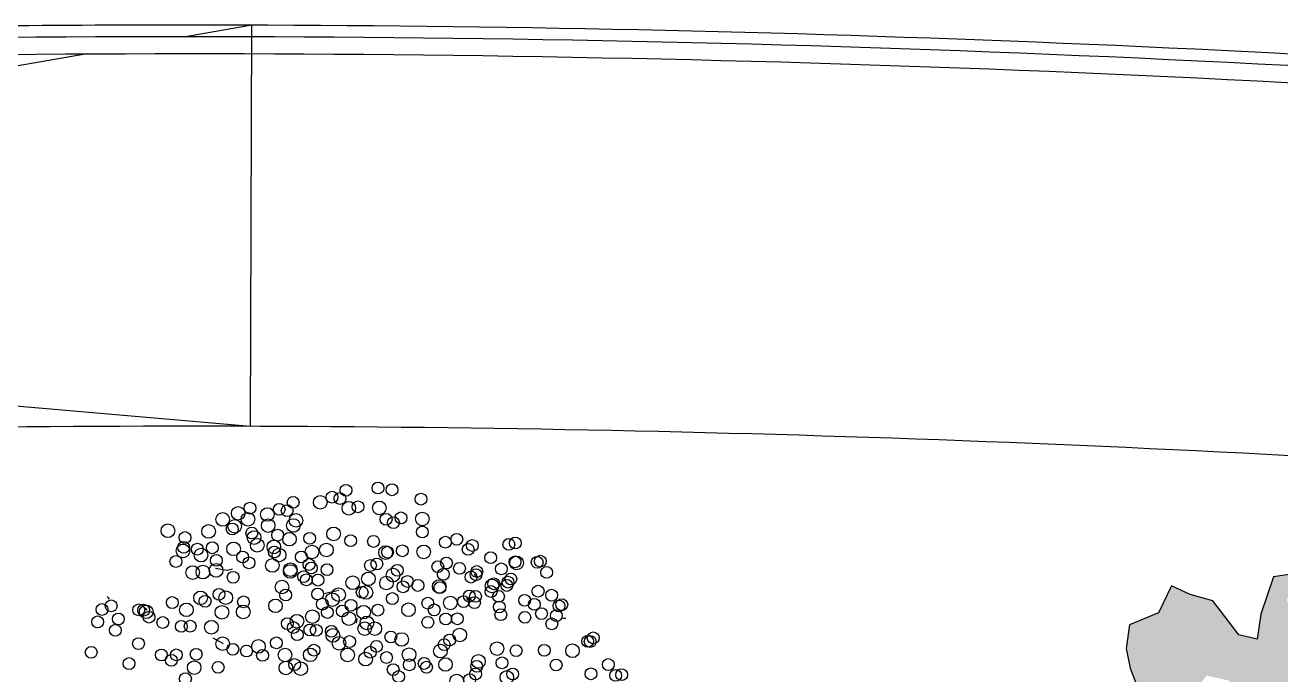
# Model space of a CAD drawing. Header units: millimetres. Extents: x 441061 to 442903, y 4515148 to 4515613.
# Drawn here: x 442315.978 to 442316.663, y 4515547.685 to 4515548.039 of the extents above; entities that cross this region are included whole.
import ezdxf

# ---------------------------------------------------------------- set-up
doc = ezdxf.new("R2010")
doc.units = ezdxf.units.MM
doc.linetypes.add('CONTINUA', pattern=[0])
doc.layers.add('01_piscinas', color=254, linetype='Continuous')

# ---------------------------------------------------------------- blocks, each defined once
blk = doc.blocks.new('A$C21391103')
at = {"layer": '01_piscinas'}
h = blk.add_hatch(dxfattribs=at)
h.set_pattern_fill('DOTS', color=256, scale=0.0396, style=0)
h.set_pattern_definition([(0, (-3246.462625, -2078.694213), (0.014597253, 0.029194506), [0, -0.029194506])])
h.paths.add_polyline_path([(166.9776, 96.1048), (166.9685, 96.1479), (167.023, 96.2225), (167.1388, 96.2745), (167.2327, 96.4558), (167.1777, 96.5678), (167.0633, 96.6836), (166.9299, 96.5986), (166.9065, 96.6223), (166.9152, 96.7037), (167.019, 96.7284), (166.9341, 96.7693), (166.8679, 96.7403), (166.8331, 96.6798), (166.8088, 96.7494), (166.829, 96.7798), (166.8597, 96.805), (166.8486, 96.8616), (166.7505, 96.8479), (166.6952, 96.684), (166.6799, 96.5753), (166.5995, 96.5947), (166.5378, 96.6741), (166.4864, 96.7429), (166.3873, 96.7699), (166.3049, 96.8081), (166.2488, 96.6902), (166.1221, 96.6379), (166.107, 96.5346), (166.1253, 96.4486), (166.1668, 96.3389), (166.0699, 96.3523), (166.0354, 96.235), (166.1509, 96.0786), (166.2582, 95.987), (166.1803, 95.936), (166.0446, 95.9944), (165.9484, 96.0917), (165.8416, 96.2619), (165.7876, 96.2658), (165.6581, 96.143), (165.6609, 96.0782), (165.7235, 96.0204), (165.7312, 95.9449), (165.6456, 95.9695), (165.6058, 95.9197), (165.6497, 95.8019), (165.8375, 95.8261), (165.9666, 95.7406), (165.8018, 95.6817), (165.6898, 95.6542), (165.6381, 95.5824), (165.7018, 95.5517), (165.6053, 95.5083), (165.6862, 95.4322), (165.7937, 95.4136), (165.7735, 95.3156), (165.7479, 95.2851), (165.8149, 95.2681), (166.0098, 95.3358), (166.1, 95.3574), (166.0546, 95.2397), (165.9214, 95.0925), (165.9994, 95.0135), (166.0164, 95.0303), (165.9941, 95.0811), (166.0567, 95.0909), (166.084, 95.0295), (166.0905, 94.9214), (166.1581, 94.853), (166.1843, 94.8998), (166.175, 94.9374), (166.2953, 94.9002), (166.3359, 94.8987), (166.3535, 94.9993), (166.4262, 95.0554), (166.402, 95.1928), (166.3921, 95.3495), (166.464, 95.2541), (166.4964, 95.052), (166.3781, 94.8052), (166.4191, 94.7468), (166.5249, 94.7525), (166.5782, 94.8001), (166.6155, 94.8525), (166.6897, 94.8114), (166.8162, 94.7283), (166.9071, 94.6985), (166.9663, 94.6894), (166.9622, 94.7893), (166.8636, 94.8948), (166.8595, 94.9271), (166.9579, 94.884), (167.0641, 94.8328), (167.1274, 94.859), (167.1216, 94.9157), (167.0109, 94.9883), (167.0163, 95.056), (167.0105, 95.1804), (166.8729, 95.3253), (166.966, 95.3496), (167.2414, 95.1328), (167.3448, 95.1466), (167.4409, 95.1791), (167.3724, 95.2935), (167.4301, 95.3141), (167.521, 95.3519), (167.5532, 95.6125), (167.5296, 95.6308), (167.3952, 95.7216), (167.4351, 95.8391), (167.5609, 95.8698), (167.5935, 96.0737), (167.4893, 96.2411), (167.4717, 96.2082), (167.4727, 96.1), (167.4266, 96.1636), (167.4623, 96.2404), (167.4507, 96.2915), (167.4035, 96.328), (167.3519, 96.2562), (167.3193, 96.1877), (167.1838, 96.1837), (167.076, 96.1293)])
h.paths.add_polyline_path([(166.5637, 96.1178), (166.5385, 96.0968), (166.4754, 96.1598), (166.425, 96.1976), (166.3872, 96.1556), (166.3367, 96.1934), (166.3872, 96.311), (166.425, 96.374), (166.4586, 96.416), (166.5553, 96.395), (166.5721, 96.353), (166.5931, 96.3152), (166.5175, 96.2396), (166.5301, 96.206)], flags=16)
h.paths.add_polyline_path([(166.9545, 95.828), (167.089, 95.9498), (167.1899, 95.933), (167.1731, 95.8658), (167.0806, 95.828), (167.1058, 95.7482), (167.0344, 95.6768), (167.0302, 95.7482)], flags=16)
h.paths.add_polyline_path([(166.3494, 95.8238), (166.3241, 95.723), (166.3494, 95.6642), (166.4166, 95.702), (166.4082, 95.6348), (166.3956, 95.597), (166.2947, 95.5297), (166.1897, 95.5886), (166.1518, 95.6348), (166.2065, 95.6978), (166.2737, 95.7398), (166.2737, 95.7986)], flags=16)
for p, q in [((162.2857, 97.504, 0), (162.291, 99.254)), ((162.1814, 96.9685), (162.1823, 96.9745)), ((162.1327, 96.8856), (162.1828, 96.8764)), ((162.1828, 96.8764), (162.2074, 96.8816)), ((162.1828, 96.8764), (162.1828, 96.8764)), ((163.2616, 96.8591), (163.2791, 96.8442)), ((166.8486, 96.8616), (166.7505, 96.8479)), ((166.3049, 96.8081), (166.2488, 96.6902)), ((166.3873, 96.7699), (166.3049, 96.8081)), ((166.7505, 96.8479), (166.6952, 96.684)), ((161.6696, 96.7503), (161.6617, 96.7612)), ((162.6715, 96.7876), (162.6061, 96.7735)), ((163.2288, 96.7523), (163.2462, 96.7374)), ((166.4864, 96.7429), (166.3873, 96.7699)), ((161.8, 96.6938), (161.8009, 96.6999)), ((161.8347, 96.7012), (161.8269, 96.712)), ((166.5378, 96.6741), (166.4864, 96.7429)), ((162.7482, 96.6458), (162.7512, 96.6651)), ((163.6491, 96.6665), (163.6624, 96.6663)), ((166.2488, 96.6902), (166.1221, 96.6379)), ((166.5995, 96.5947), (166.5378, 96.6741)), ((166.6952, 96.684), (166.6799, 96.5753)), ((166.1221, 96.6379), (166.107, 96.5346)), ((166.6799, 96.5753), (166.5995, 96.5947)), ((162.1678, 96.5548), (162.1226, 96.5802)), ((166.107, 96.5346), (166.1253, 96.4486)), ((166.1253, 96.4486), (166.1668, 96.3389))]:
    blk.add_line(p, q, dxfattribs=at)
for points in [[(162.291, 99.254), (162.0102, 99.2052)], [(161.5722, 99.1292), (155.565, 98.086), (162.2857, 97.504)]]:
    blk.add_lwpolyline(points, dxfattribs=at)
for points in [[(78.5187, 98.4452), (89.0397, 80.8531), (89.1594, 80.8875), (95.1259, 82.6194), (101.6263, 84.4959), (106.2174, 85.8212), (112.1265, 87.5016), (116.2241, 88.7094), (116.6605, 88.8384), (128.5543, 92.3525), (131.6276, 93.2513), (131.6705, 93.2638), (136.8501, 94.7785, 0.005835), (144.9303, 97.0989, -0.002257), (145.5161, 97.2446, -0.002318), (146.1172, 97.3882, -0.000234), (146.1324, 97.3918, -0.000109), (146.1607, 97.3984, -0.024811), (152.6844, 98.583, -0.026464), (159.712, 99.1724, -0.005162), (161.0881, 99.2006, -0.022759), (169.41, 98.9059), (174.4367, 98.5998), (190.3909, 97.6282)], [(78.4444, 98.4233), (89.005, 80.7651), (89.1802, 80.8154), (95.1468, 82.5473), (101.6471, 84.4238), (106.238, 85.7491), (112.1474, 87.4296), (116.2453, 88.6375), (116.6817, 88.7665), (128.5755, 92.2806), (131.6486, 93.1793), (131.6915, 93.1918), (136.8706, 94.7063, 0.005834), (144.9503, 97.0266, -0.002251), (145.5338, 97.1717, -0.002318), (146.1343, 97.3152, -0.000235), (146.1496, 97.3188, -0.000109), (146.1778, 97.3253, -0.024812), (152.6944, 98.5087, -0.026464), (159.7143, 99.0975, -0.005162), (161.0889, 99.1256, -0.022761), (169.4047, 98.8311), (174.4321, 98.5249), (190.389, 97.5532)]]:
    blk.add_lwpolyline(points, format="xyb", dxfattribs=at)
at = {"layer": '01_piscinas', "elevation": 0}
blk.add_lwpolyline([(167.6375, 97.3281, 0.018198), (161.1038, 97.4998, 0.005162), (159.7628, 97.4724, 0.026485), (152.9089, 96.8973, 0.006797), (151.156, 96.644, 0.006797)], format="xyb", dxfattribs=at)
at = {"layer": '01_piscinas'}
for centre, radius in [((162.7021, 97.225), 0.0258), ((162.8417, 97.2347), 0.0258), ((162.9031, 97.2272), 0.0258), ((162.4715, 97.172), 0.0258), ((162.5897, 97.1723), 0.0297), ((162.6413, 97.1948), 0.0258), ((162.6759, 97.189), 0.0258), ((163.0293, 97.1864), 0.0258), ((162.2316, 97.1245), 0.0297), ((162.2833, 97.147), 0.0258), ((162.3591, 97.1193), 0.0297), ((162.4107, 97.1418), 0.0258), ((162.4453, 97.136), 0.0258), ((162.7147, 97.1467), 0.0297), ((162.7547, 97.1529), 0.0258), ((162.8476, 97.1482), 0.0297), ((161.9249, 97.0484), 0.0297), ((162.164, 97.0976), 0.0297), ((162.2056, 97.0559), 0.0258), ((162.2165, 97.0679), 0.0297), ((162.2739, 97.0983), 0.0297), ((162.3625, 97.0708), 0.0297), ((162.4724, 97.0714), 0.0297), ((162.4841, 97.0937), 0.0297), ((162.8773, 97.0984), 0.0258), ((162.9093, 97.0836), 0.0258), ((162.9423, 97.1045), 0.0258), ((163.0352, 97.0998), 0.0297), ((161.9995, 97.0187), 0.0258), ((162.1024, 97.0454), 0.0297), ((162.2912, 97.0383), 0.0258), ((162.301, 97.0186), 0.0297), ((162.4041, 97.0291), 0.0258), ((162.4555, 97.0117), 0.0297), ((162.5436, 97.0152), 0.0258), ((162.6479, 97.0346), 0.0297), ((162.7226, 97.005), 0.0258), ((162.8223, 97.0018), 0.0258), ((163.0355, 97.0428), 0.0258), ((163.136, 96.9985), 0.0258), ((163.1858, 97.0112), 0.0258), ((161.9908, 96.9605), 0.0297), ((161.9939, 96.9757), 0.0258), ((162.0536, 96.968), 0.0258), ((162.0694, 96.9421), 0.0297), ((162.1186, 96.9741), 0.0258), ((162.2115, 96.9694), 0.0297), ((162.3148, 96.9851), 0.0297), ((162.3873, 96.978), 0.0297), ((162.3895, 96.9554), 0.0258), ((162.4101, 96.9425), 0.0297), ((162.5539, 96.9559), 0.0297), ((162.6168, 96.9645), 0.0297), ((162.875, 96.9531), 0.0297), ((162.8835, 96.9548), 0.0258), ((162.9485, 96.9609), 0.0258), ((163.0415, 96.9562), 0.0297), ((163.2357, 96.967), 0.0258), ((163.2536, 96.984), 0.0258), ((163.4131, 96.9889), 0.0258), ((163.441, 96.9947), 0.0258), ((161.9597, 96.9142), 0.0258), ((162.1363, 96.919), 0.0258), ((162.2513, 96.9337), 0.0258), ((162.2788, 96.9084), 0.0258), ((162.3808, 96.8972), 0.0297), ((162.5071, 96.9342), 0.0258), ((162.5412, 96.901), 0.0258), ((162.809, 96.8968), 0.0258), ((162.8369, 96.9036), 0.0258), ((163.1032, 96.8917), 0.0258), ((163.1408, 96.908), 0.0258), ((163.3338, 96.9308), 0.0258), ((163.44, 96.9126), 0.0258), ((163.4469, 96.9082), 0.0297), ((163.5365, 96.9109), 0.0258), ((163.5505, 96.9155), 0.0258), ((162.033, 96.8661), 0.0297), ((162.0775, 96.8679), 0.0297), ((162.1351, 96.8751), 0.0297), ((162.2097, 96.8454), 0.0258), ((162.4589, 96.8707), 0.0297), ((162.4594, 96.8788), 0.0297), ((162.5175, 96.8482), 0.0258), ((162.5293, 96.8342), 0.0258), ((162.5507, 96.8857), 0.0258), ((162.58, 96.8331), 0.0258), ((162.6196, 96.8787), 0.0258), ((162.8003, 96.8386), 0.0297), ((162.9075, 96.8548), 0.0297), ((162.9266, 96.8757), 0.0258), ((163.1274, 96.8585), 0.0258), ((163.1977, 96.8841), 0.0258), ((163.2479, 96.8461), 0.0258), ((163.2697, 96.8567), 0.0258), ((163.2731, 96.8704), 0.0258), ((163.3802, 96.8821), 0.0258), ((163.4219, 96.8379), 0.0258), ((163.5781, 96.8667), 0.0258), ((162.423, 96.8028), 0.0297), ((162.7314, 96.8215), 0.0297), ((162.773, 96.7798), 0.0258), ((162.7898, 96.7794), 0.0297), ((162.8789, 96.8202), 0.0297), ((162.9512, 96.8037), 0.0258), ((162.9702, 96.8271), 0.0258), ((163.0161, 96.8098), 0.0258), ((163.1091, 96.8051), 0.0297), ((163.1121, 96.7999), 0.0258), ((163.3395, 96.8076), 0.0297), ((163.3356, 96.7832), 0.0258), ((163.3473, 96.817), 0.0258), ((163.4041, 96.8098), 0.0258), ((163.4091, 96.8242), 0.0258), ((163.5408, 96.7846), 0.0258), ((161.9438, 96.735), 0.0258), ((162.0674, 96.7556), 0.0297), ((162.0872, 96.7408), 0.0258), ((162.148, 96.7709), 0.0258), ((162.1773, 96.7562), 0.0297), ((162.255, 96.7381), 0.0258), ((162.3944, 96.7208), 0.0297), ((162.4392, 96.7678), 0.0258), ((162.5783, 96.7722), 0.0258), ((162.5993, 96.7281), 0.0258), ((162.6429, 96.7479), 0.0297), ((162.6698, 96.7693), 0.0297), ((162.7238, 96.7232), 0.0258), ((162.9045, 96.7525), 0.0258), ((163.0594, 96.7323), 0.0258), ((163.1579, 96.7333), 0.0297), ((163.215, 96.7393), 0.0258), ((163.2403, 96.7636), 0.0258), ((163.2632, 96.7345), 0.0258), ((163.2676, 96.7619), 0.0258), ((163.3681, 96.7619), 0.0258), ((163.4819, 96.7448), 0.0258), ((163.5241, 96.727), 0.0258), ((163.5997, 96.7671), 0.0258), ((163.6441, 96.726), 0.0258), ((161.6369, 96.7046), 0.0258), ((161.6772, 96.7206), 0.0258), ((161.7977, 96.7032), 0.0258), ((161.8188, 96.7019), 0.0258), ((161.8301, 96.6947), 0.0297), ((161.8423, 96.6715), 0.0258), ((162.0058, 96.7034), 0.0297), ((162.1606, 96.6926), 0.0297), ((162.2537, 96.6942), 0.0297), ((162.5557, 96.6736), 0.0297), ((162.621, 96.6918), 0.0258), ((162.6859, 96.6979), 0.0258), ((162.715, 96.6649), 0.0297), ((162.7789, 96.6932), 0.0297), ((162.8413, 96.702), 0.0258), ((162.9751, 96.7037), 0.0297), ((163.0873, 96.7031), 0.0258), ((163.3713, 96.7158), 0.0258), ((163.3781, 96.682), 0.0258), ((163.483, 96.6705), 0.0258), ((163.5558, 96.6868), 0.0258), ((163.6207, 96.678), 0.0258), ((163.6318, 96.72), 0.0258), ((161.6181, 96.6507), 0.0258), ((161.6954, 96.6139), 0.0258), ((161.7088, 96.6633), 0.0258), ((161.9025, 96.6479), 0.0258), ((161.9836, 96.631), 0.0258), ((162.022, 96.632), 0.0258), ((162.1149, 96.6273), 0.0297), ((162.446, 96.6433), 0.0258), ((162.4728, 96.6261), 0.0258), ((162.4882, 96.6537), 0.0297), ((162.5445, 96.6156), 0.0258), ((162.5723, 96.614), 0.0258), ((162.7839, 96.6212), 0.0297), ((162.7936, 96.6465), 0.0297), ((162.8277, 96.6214), 0.0297), ((163.0594, 96.6488), 0.0258), ((163.1376, 96.6635), 0.0258), ((163.1884, 96.6642), 0.0258), ((163.6006, 96.6421), 0.0258), ((162.1638, 96.5555), 0.0297), ((162.3983, 96.5592), 0.0258), ((162.4896, 96.5948), 0.0258), ((162.6384, 96.6095), 0.0258), ((162.6449, 96.5918), 0.0297), ((162.6719, 96.5574), 0.0297), ((162.7178, 96.5649), 0.0258), ((162.8981, 96.5849), 0.0258), ((162.9451, 96.574), 0.0297), ((163.1545, 96.5714), 0.0258), ((163.1989, 96.5937), 0.0297), ((163.7571, 96.566), 0.0258), ((163.7681, 96.5652), 0.0258), ((163.7814, 96.5811), 0.0258), ((161.5901, 96.518), 0.0258), ((161.7965, 96.5559), 0.0258), ((161.8965, 96.5066), 0.0258), ((161.9616, 96.5068), 0.0258), ((162.0483, 96.5094), 0.0258), ((162.2082, 96.5312), 0.0258), ((162.2679, 96.5234), 0.0258), ((162.3202, 96.5437), 0.0297), ((162.338, 96.5045), 0.0258), ((162.4362, 96.5063), 0.0297), ((162.5461, 96.5069), 0.0297), ((162.5621, 96.5272), 0.0258), ((162.7091, 96.5067), 0.0297), ((162.808, 96.5185), 0.0258), ((162.8354, 96.5438), 0.0258), ((162.9776, 96.508), 0.0297), ((163.1144, 96.5234), 0.0297), ((163.1307, 96.5514), 0.0258), ((163.3615, 96.5341), 0.0297), ((163.4448, 96.5251), 0.0258), ((163.5677, 96.5267), 0.0258), ((163.6908, 96.5246), 0.0297), ((161.7552, 96.4689), 0.0258), ((161.94, 96.4833), 0.0258), ((162.0396, 96.4512), 0.0297), ((162.1441, 96.4526), 0.0258), ((162.4397, 96.4498), 0.0297), ((162.4778, 96.4646), 0.0258), ((162.5047, 96.4465), 0.0297), ((162.7877, 96.4883), 0.0297), ((162.879, 96.4952), 0.0258), ((162.9787, 96.4634), 0.0258), ((163.0436, 96.4695), 0.0258), ((163.0535, 96.4529), 0.0258), ((163.1366, 96.4648), 0.0297), ((163.2728, 96.4569), 0.0258), ((163.2804, 96.4782), 0.0297), ((163.3835, 96.472), 0.0258), ((163.6194, 96.4626), 0.0258), ((163.8471, 96.4645), 0.0258), ((162.0014, 96.4028), 0.0258), ((162.9083, 96.4426), 0.0258), ((162.932, 96.4122), 0.0258), ((163.1854, 96.393), 0.0297), ((163.2425, 96.399), 0.0258), ((163.2678, 96.4233), 0.0258), ((163.4043, 96.4088), 0.0297), ((163.4299, 96.4233), 0.0258), ((163.7715, 96.4243), 0.0258), ((163.8792, 96.4173), 0.0258), ((163.9054, 96.4203), 0.0258)]:
    blk.add_circle(centre, radius, dxfattribs=at)
for start, end in [(90, 90.579403), (85.364703, 90)]:
    blk.add_arc((162.0121, 7.6856), 91.5689, start, end, dxfattribs=at)

msp = doc.modelspace()

# ---------------------------------------------------------------- block references
at = {"layer": '01_piscinas', "color": 6, "linetype": 'CONTINUA', "xscale": 0.125, "yscale": 0.125, "zscale": 0.125}
msp.add_blockref('A$C21391103', (442295.8154, 4515535.63213), dxfattribs=at)

doc.saveas('drawing.dxf')
